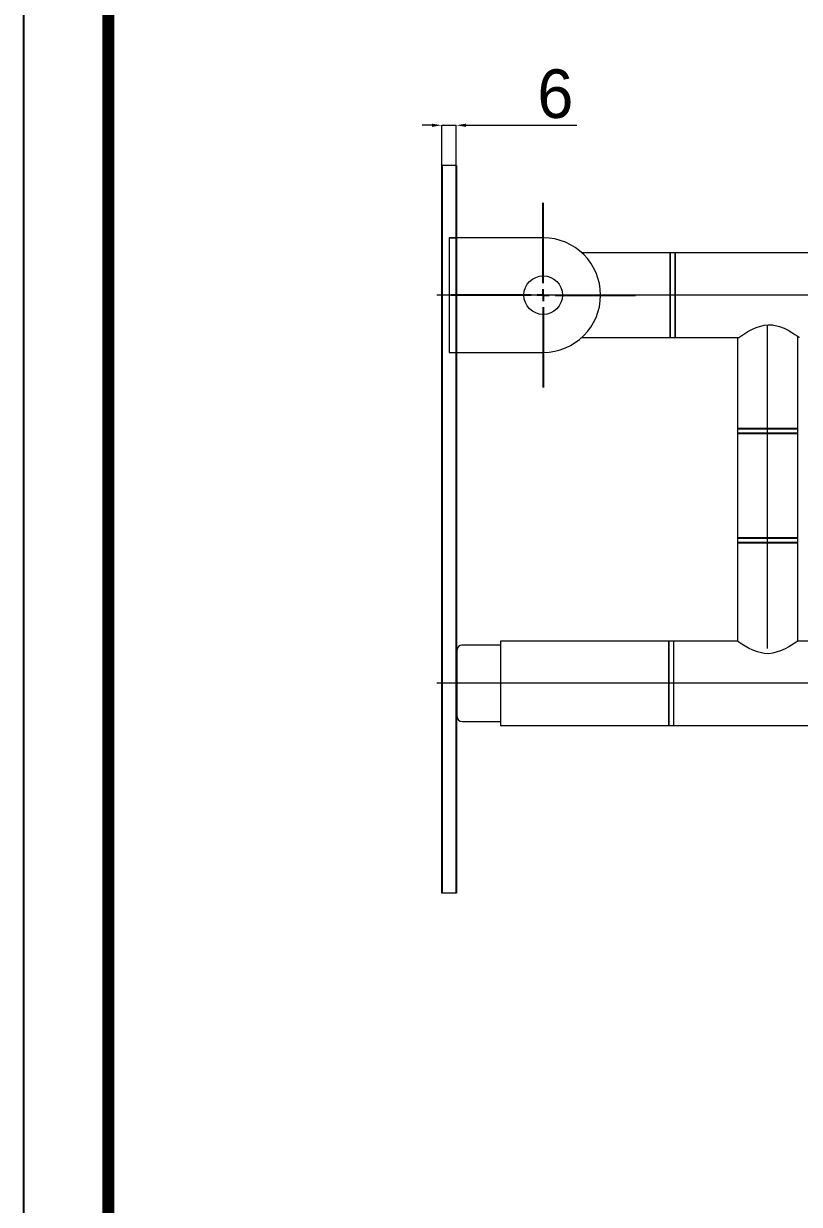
# Model space of a CAD drawing. Extents: x 0 to 2170, y 0 to 1590.
# Drawn here: x 0 to 319.8, y 486.7 to 973.4 of the extents above; entities that cross this region are included whole.
import ezdxf

# ---------------------------------------------------------------- set-up
doc = ezdxf.new("R2010")
doc.units = 0
doc.header["$LTSCALE"] = 10
doc.header["$MEASUREMENT"] = 0
doc.header["$PDMODE"] = 3
doc.header["$PDSIZE"] = -10
for name, pattern in [('CENTERX2', [20.32, 12.7, -2.54, 2.54, -2.54]), ('SLD-中心线', [34.29, 30.48, -1.27, 1.27, -1.27]), ('SLD-实线', [0])]:
    doc.linetypes.add(name, pattern=pattern)
doc.layers.get('0').update_dxf_attribs({"linetype": 'CONTINUOUS'})
doc.layers.get('DEFPOINTS').update_dxf_attribs({"linetype": 'CONTINUOUS'})
doc.layers.add('中心线层', color=1, linetype='CENTERX2', lineweight=25)
doc.styles.add('Daelim Dimension', font='')
doc.styles.get('Daelim Dimension').set_extended_font_data('나눔고딕')
doc.dimstyles.new('DEFAULT', dxfattribs={"dimscale": 2, "dimtxt": 2, "dimasz": 2, "dimexe": 0, "dimexo": 2, "dimgap": 1, "dimtad": 1, "dimdec": 0, "dimzin": 9, "dimdsep": 46, "dimtxsty": 'Daelim Dimension', "dimcen": 0.5, "dimclrd": 5, "dimclre": 5, "dimclrt": 256, "dimadec": 1, "dimazin": 0, "dimtfac": 1, "dimtdec": 0, "dimtix": 1, "dimtmove": 0, "dimatfit": 3, "dimfxl": 1, "dimtolj": 1, "dimtzin": 1, "dimlwd": 9, "dimlwe": 9, "dimarcsym": 0})

# ---------------------------------------------------------------- blocks, each defined once
blk = doc.blocks.new('SW_CENTERMARKSYMBOL_0')
at = {"layer": '中心线层', "color": 0}
for p, q in [((0, 1.25), (0, 9.5625)), ((-1.25, 0), (-9.5625, 0)), ((0, 0), (-0.625, 0)), ((0, 0), (0, 0.625)), ((0, 0), (0, -0.625)), ((0, 0), (0.625, 0)), ((1.25, 0), (9.5625, 0)), ((0, -1.25), (0, -9.5625))]:
    blk.add_line(p, q, dxfattribs=at)
blk = doc.blocks.new('*D3')
at = {"color": 5, "lineweight": 9, "transparency": 16777216}
for p, q in [((168.34, 931.53), (164.34, 931.53)), ((172.34, 903.89), (172.34, 931.53)), ((172.34, 931.53), (178.34, 931.53)), ((178.34, 903.89), (178.34, 931.53)), ((182.34, 931.53), (228.08, 931.53))]:
    blk.add_line(p, q, dxfattribs=at)
at = {"color": 5, "transparency": 16777216}
for points in [[(168.34, 932.2), (168.34, 930.86), (172.34, 931.53)], [(182.34, 932.2), (182.34, 930.86), (178.34, 931.53)]]:
    blk.add_solid(points, dxfattribs=at)
at = {"layer": 'DEFPOINTS', "color": 0, "transparency": 16777216}
for p in [(178.34, 931.53), (172.34, 899.89), (178.34, 899.89)]:
    blk.add_point(p, dxfattribs=at)
at = {"color": 7, "transparency": 16777216, "insert": (219.17, 944.42), "char_height": 20, "attachment_point": 5, "style": 'Daelim Dimension'}
blk.add_mtext('\\A1;6', dxfattribs=at)

msp = doc.modelspace()

# ---------------------------------------------------------------- linework, layer by layer
at = {"color": 7, "linetype": 'SLD-实线', "lineweight": 15}
for p, q in [((178.34, 915), (172.34, 915)), ((172.34, 915), (172.34, 615)), ((178.34, 915), (178.34, 885.15)), ((175.35, 885.15), (175.35, 837.89)), ((214.16, 885.15), (175.35, 885.15)), ((175.35, 885.15), (178.34, 885.15)), ((266.54, 878.93), (230.13, 878.93)), ((268.53, 878.93), (266.54, 878.93)), ((266.54, 878.93), (266.54, 844.11)), ((266.54, 857.01), (266.54, 878.93)), ((346.14, 878.93), (268.53, 878.93)), ((268.53, 878.93), (268.53, 844.11)), ((268.53, 857.01), (268.53, 878.93)), ((266.54, 844.11), (266.54, 857.01)), ((268.53, 844.11), (268.53, 857.01)), ((230.13, 844.11), (266.54, 844.11)), ((266.54, 844.11), (268.53, 844.11)), ((268.53, 844.11), (294.9, 844.11)), ((294.25, 844.11), (294.25, 718.93)), ((319.12, 718.93), (319.12, 844.57)), ((175.35, 837.89), (214.16, 837.89)), ((175.35, 837.89), (178.34, 837.89)), ((196.59, 717.29), (180.67, 717.29)), ((265.89, 718.93), (196.59, 718.93)), ((196.59, 718.93), (196.59, 703.57)), ((267.88, 718.93), (265.89, 718.93)), ((265.89, 718.93), (265.89, 703.57)), ((265.89, 684.11), (265.89, 718.93)), ((294.25, 718.93), (267.88, 718.93)), ((267.88, 718.93), (267.88, 684.11)), ((345.49, 718.93), (319.12, 718.93)), ((178.68, 687.74), (178.68, 715.3)), ((196.59, 703.57), (196.59, 684.11)), ((265.89, 703.57), (265.89, 684.11)), ((180.67, 685.75), (196.59, 685.75)), ((196.59, 684.11), (265.89, 684.11)), ((265.89, 684.11), (267.88, 684.11)), ((267.88, 684.11), (345.49, 684.11)), ((178.34, 615), (172.34, 615))]:
    msp.add_line(p, q, dxfattribs=at)
for p, q in [((172.34, 915), (172.34, 615)), ((178.34, 915), (178.34, 615)), ((294.25, 806.55), (319.12, 806.55)), ((294.25, 804.56), (319.12, 804.56)), ((294.25, 761.54), (319.12, 761.54)), ((294.25, 759.55), (319.12, 759.55))]:
    msp.add_line(p, q)
at = {"ltscale": 0.5}
msp.add_lwpolyline([(0, 0), (2170, 0), (2170, 1590), (0, 1590)], close=True, dxfattribs=at)
at = {"color": 5, "linetype": 'ByBlock', "lineweight": 200, "const_width": 5}
msp.add_lwpolyline([(34.89, 68.08), (2134.89, 68.08), (2134.89, 1553.08), (34.89, 1553.08)], close=True, dxfattribs=at)
at = {"color": 7, "linetype": 'SLD-实线', "lineweight": 15, "flags": 128}
for points in [[(294.9, 844.11), (295.23, 844.34), (296.41, 845.15), (298.56, 846.5), (300.14, 847.37), (301.99, 848.21), (305.21, 849.15), (306.93, 849.32), (308.74, 849.25), (311.58, 848.61), (313.45, 847.88), (315.17, 847.03), (316.66, 846.17), (317.94, 845.36), (318.78, 844.8), (319.39, 844.38), (319.72, 844.15), (319.74, 844.13)], [(319.04, 718.88), (318.79, 718.7), (317.61, 717.88), (315.46, 716.54), (313.88, 715.67), (312.03, 714.83), (308.81, 713.89), (307.09, 713.71), (305.28, 713.78), (302.44, 714.42), (300.57, 715.15), (298.85, 716.01), (297.36, 716.86), (296.08, 717.67), (295.24, 718.23), (294.63, 718.66), (294.3, 718.89), (294.28, 718.9)]]:
    msp.add_lwpolyline(points, dxfattribs=at)
at = {"color": 7, "linetype": 'SLD-实线', "lineweight": 15}
msp.add_circle((214.16, 861.52), 7.96, dxfattribs=at)
for centre, radius, start, end in [((214.16, 861.52), 23.63, 270, 90), ((180.67, 715.3), 1.99, 90, 180), ((180.67, 687.74), 1.99, 180, 270)]:
    msp.add_arc(centre, radius, start, end, dxfattribs=at)
at = {"layer": '中心线层', "linetype": 'SLD-中心线', "lineweight": 0}
for p, q in [((748.12, 861.52), (170.29, 861.52)), ((306.68, 715.89), (306.68, 849.3)), ((747.84, 701.52), (170.29, 701.52))]:
    msp.add_line(p, q, dxfattribs=at)

# ---------------------------------------------------------------- block references
at = {"layer": '中心线层', "xscale": 3.980000000000018, "yscale": 3.980000000000018, "zscale": 3.980000000000018}
msp.add_blockref('SW_CENTERMARKSYMBOL_0', (214.16, 861.52), dxfattribs=at)

# ---------------------------------------------------------------- dimensions: what is measured, and where the dimension line sits
dim = msp.add_linear_dim(base=(178.34, 931.53), p1=(172.34, 899.89), p2=(178.34, 899.89), dimstyle='DEFAULT', override={"dimtxt": 10, "dimclrd": 5, "dimclre": 5, "dimclrt": 7, "dimtfill": 0})
dim.commit()
dim.dimension.update_dxf_attribs({"geometry": '*D3', "text_midpoint": (219.17, 931.53), "dimtype": 128})

doc.saveas('drawing.dxf')
